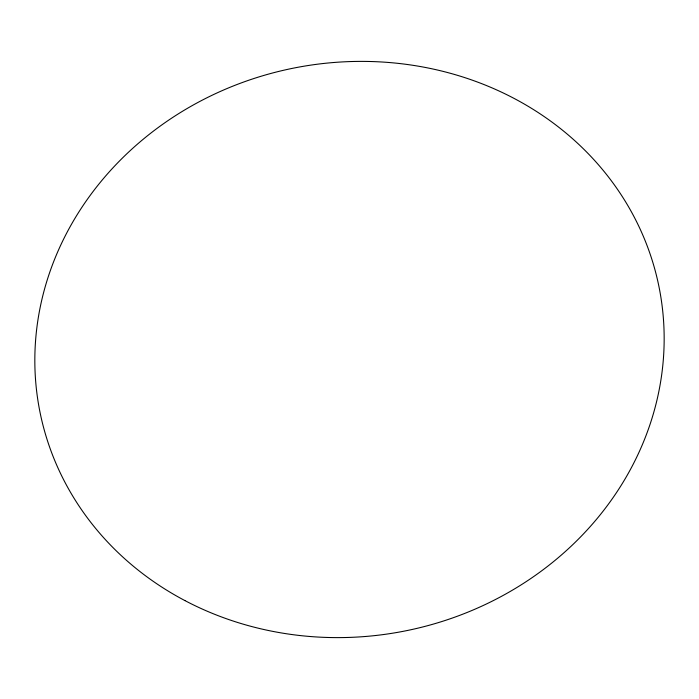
<?xml version="1.0" encoding="UTF-8"?>
<svg xmlns="http://www.w3.org/2000/svg" width="699" height="699" viewBox="0 0 699 699"><rect width="100%" height="100%" fill="white"/><g stroke="black" fill="none" stroke-linecap="round" stroke-linejoin="round"><path stroke-width="1.05" d="M184.92 600.59A315.782 286.887 -11.6 0 0 664.05 346.32A315.782 286.887 -11.6 0 0 199.53 101.591A315.782 286.887 -11.6 0 0 184.92 600.59"/></g></svg>
